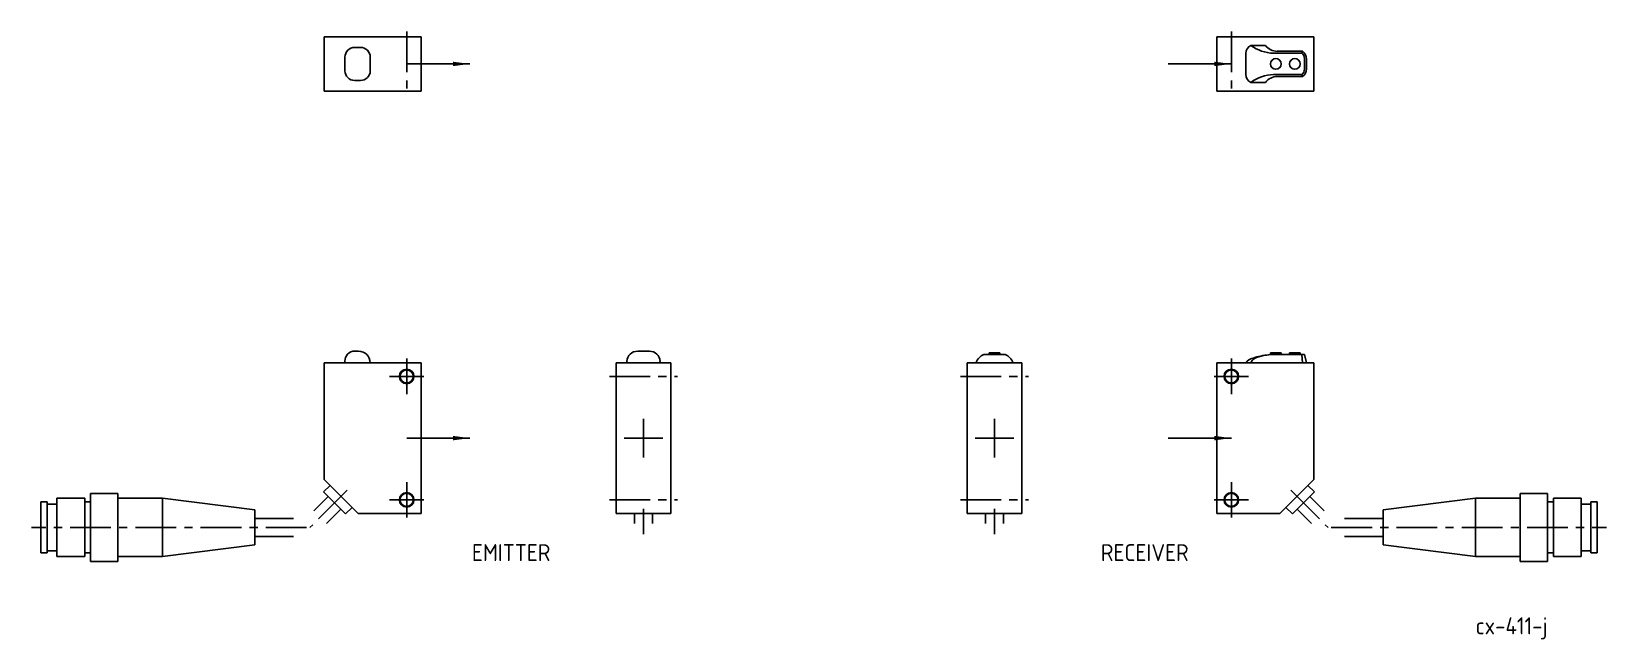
# Model space of a CAD drawing. Extents: x -301 to 23, y 469 to 594.
import ezdxf

# ---------------------------------------------------------------- set-up
doc = ezdxf.new("R2010")
doc.units = 0
doc.linetypes.add('CENTER', pattern=[13.421505, 8.388441, -1.677688, 1.677688, -1.677688])
doc.layers.get('0').update_dxf_attribs({"linetype": 'CONTINUOUS'})
doc.styles.get("Standard").update_dxf_attribs({"font": 'isocp.shx', "bigfont": 'extfont.shx'})

msp = doc.modelspace()

# ---------------------------------------------------------------- linework, layer by layer
at = {"color": 4, "linetype": 'CENTER'}
for p, q in [((-224.17, 593.73), (-224.17, 580.38)), ((-54.49, 593.73), (-54.49, 580.38)), ((-224.17, 526.43), (-224.17, 519.1)), ((-54.49, 526.43), (-54.49, 519.1)), ((-227.68, 522.76), (-220.67, 522.76)), ((-182.46, 522.76), (-168.43, 522.76)), ((-110.24, 522.76), (-96.21, 522.76)), ((-58, 522.76), (-50.99, 522.76)), ((-175.44, 514.06), (-175.44, 506.06)), ((-103.22, 514.06), (-103.22, 506.06)), ((-171.44, 510.06), (-179.44, 510.06)), ((-99.22, 510.06), (-107.22, 510.06)), ((-236.39, 499.35), (-244.09, 491.65)), ((-224.17, 501.03), (-224.17, 493.7)), ((-54.49, 501.03), (-54.49, 493.7)), ((-42.28, 499.35), (-34.58, 491.65)), ((-227.68, 497.36), (-220.67, 497.36)), ((-182.46, 497.36), (-168.43, 497.36)), ((-110.24, 497.36), (-96.21, 497.36)), ((-58, 497.36), (-50.99, 497.36)), ((-175.44, 490.33), (-175.44, 495.5)), ((-103.22, 490.33), (-103.22, 495.5)), ((-244.75, 491.68), (-301.36, 491.68)), ((-33.92, 491.68), (22.7, 491.68))]:
    msp.add_line(p, q, dxfattribs=at)
at = {"color": 7, "linetype": 'CONTINUOUS'}
for p, q in [((-241.17, 592.66), (-221.17, 592.66)), ((-241.17, 581.46), (-241.17, 592.66)), ((-233.67, 590.46), (-234.87, 590.46)), ((-221.17, 592.66), (-221.17, 581.46)), ((-57.49, 592.66), (-57.49, 581.46)), ((-37.49, 592.66), (-57.49, 592.66)), ((-50.46, 590.86), (-47.46, 590.86)), ((-37.49, 581.46), (-37.49, 592.66)), ((-236.87, 588.46), (-236.87, 585.66)), ((-231.67, 585.66), (-231.67, 588.46)), ((-51.54, 589.21), (-51.54, 584.91)), ((-39.98, 589.26), (-45.84, 589.26)), ((-39.84, 589.66), (-45.04, 589.66)), ((-39.44, 588.16), (-39.44, 585.96)), ((-39.04, 588.06), (-39.04, 586.06)), ((-234.87, 583.66), (-233.67, 583.66)), ((-39.99, 584.86), (-45.84, 584.86)), ((-39.84, 584.46), (-45.04, 584.46)), ((-221.17, 581.46), (-241.17, 581.46)), ((-57.49, 581.46), (-37.49, 581.46)), ((-50.46, 583.26), (-47.46, 583.26)), ((-221.17, 525.56), (-241.17, 525.56)), ((-241.17, 525.56), (-241.17, 501.56)), ((-236.87, 525.88), (-236.87, 525.56)), ((-234.07, 527.96), (-234.87, 527.96)), ((-234.17, 527.96), (-234.77, 527.96)), ((-221.17, 494.56), (-221.17, 525.56)), ((-181.04, 525.56), (-181.04, 494.56)), ((-169.84, 525.56), (-181.04, 525.56)), ((-178.84, 525.85), (-178.84, 525.56)), ((-176.64, 527.96), (-174.24, 527.96)), ((-176.54, 527.96), (-174.34, 527.96)), ((-172.05, 525.85), (-172.05, 525.56)), ((-169.84, 494.56), (-169.84, 525.56)), ((-108.82, 525.56), (-108.82, 494.56)), ((-97.62, 525.56), (-108.82, 525.56)), ((-105.42, 527.26), (-101.02, 527.26)), ((-102.12, 527.63), (-104.32, 527.63)), ((-104.32, 527.26), (-104.32, 527.63)), ((-102.12, 527.63), (-102.12, 527.26)), ((-97.62, 494.56), (-97.62, 525.56)), ((-57.49, 494.56), (-57.49, 525.56)), ((-57.49, 525.56), (-37.49, 525.56)), ((-46.45, 527.63), (-46.45, 527.23)), ((-46.45, 527.63), (-44.25, 527.63)), ((-45.12, 527.26), (-39.44, 527.26)), ((-44.25, 527.26), (-44.25, 527.63)), ((-40.35, 527.63), (-42.55, 527.63)), ((-42.55, 527.63), (-42.55, 527.26)), ((-40.35, 527.26), (-40.35, 527.63)), ((-39.99, 527.26), (-39.84, 525.56)), ((-39.44, 527.26), (-39.04, 525.56)), ((-37.49, 525.56), (-37.49, 501.56)), ((-239.94, 500.33), (-241.28, 498.98)), ((-234.17, 494.56), (-241.17, 501.56)), ((-44.49, 494.56), (-37.49, 501.56)), ((-38.73, 500.33), (-37.39, 498.98)), ((-299.42, 496.93), (-299.42, 486.43)), ((-298.12, 496.93), (-299.42, 496.93)), ((-298.12, 486.43), (-298.12, 496.93)), ((-298.12, 496.48), (-296.12, 496.48)), ((-296.12, 497.68), (-296.12, 485.68)), ((-296.12, 497.68), (-290.42, 497.68)), ((-290.42, 497.68), (-290.42, 485.68)), ((-290.42, 496.93), (-289.22, 496.93)), ((-289.22, 498.68), (-289.22, 484.68)), ((-283.62, 498.68), (-289.22, 498.68)), ((-283.62, 484.68), (-283.62, 498.68)), ((-274.42, 497.68), (-283.62, 497.68)), ((-255.42, 495.28), (-274.42, 497.68)), ((-274.42, 497.68), (-274.42, 485.68)), ((-240.32, 498.03), (-243.25, 495.1)), ((-241.28, 498.98), (-236.75, 494.46)), ((-37.39, 498.98), (-41.91, 494.46)), ((-38.34, 498.03), (-35.41, 495.1)), ((-23.24, 495.28), (-4.24, 497.68)), ((-4.24, 497.68), (4.96, 497.68)), ((-4.24, 497.68), (-4.24, 485.68)), ((4.96, 484.68), (4.96, 498.68)), ((4.96, 498.68), (10.56, 498.68)), ((10.56, 498.68), (10.56, 484.68)), ((11.76, 496.93), (10.56, 496.93)), ((17.46, 497.68), (11.76, 497.68)), ((11.76, 497.68), (11.76, 485.68)), ((17.46, 497.68), (17.46, 485.68)), ((19.46, 496.48), (17.46, 496.48)), ((19.46, 486.43), (19.46, 496.93)), ((19.46, 496.93), (20.76, 496.93)), ((20.76, 496.93), (20.76, 486.43)), ((-255.42, 495.28), (-255.42, 488.08)), ((-247.49, 493.53), (-255.42, 493.53)), ((-237.71, 495.41), (-240.64, 492.48)), ((-236.75, 494.46), (-235.41, 495.8)), ((-221.17, 494.56), (-234.17, 494.56)), ((-181.04, 494.56), (-169.84, 494.56)), ((-180.54, 494.56), (-170.34, 494.56)), ((-177.29, 494.56), (-177.29, 492.48)), ((-173.59, 492.48), (-173.59, 494.56)), ((-108.82, 494.56), (-97.62, 494.56)), ((-105.07, 494.56), (-105.07, 492.48)), ((-101.37, 492.48), (-101.37, 494.56)), ((-57.49, 494.56), (-44.49, 494.56)), ((-41.91, 494.46), (-43.26, 495.8)), ((-40.96, 495.41), (-38.03, 492.48)), ((-31.18, 493.53), (-23.24, 493.53)), ((-23.24, 495.28), (-23.24, 488.08)), ((-255.42, 489.83), (-247.49, 489.83)), ((-23.24, 489.83), (-31.18, 489.83)), ((-299.42, 486.43), (-298.12, 486.43)), ((-298.12, 486.88), (-296.12, 486.88)), ((-290.42, 486.43), (-289.22, 486.43)), ((-255.42, 488.08), (-274.42, 485.68)), ((-23.24, 488.08), (-4.24, 485.68)), ((11.76, 486.43), (10.56, 486.43)), ((19.46, 486.88), (17.46, 486.88)), ((20.76, 486.43), (19.46, 486.43)), ((-296.12, 485.68), (-290.42, 485.68)), ((-289.22, 484.68), (-283.62, 484.68)), ((-274.42, 485.68), (-283.62, 485.68)), ((-4.24, 485.68), (4.96, 485.68)), ((10.56, 484.68), (4.96, 484.68)), ((17.46, 485.68), (11.76, 485.68))]:
    msp.add_line(p, q, dxfattribs=at)
at = {"color": 4, "linetype": 'CONTINUOUS'}
for p, q in [((-224.17, 587.06), (-211.17, 587.06)), ((-54.49, 587.06), (-67.49, 587.06)), ((-211.17, 510.06), (-224.17, 510.06)), ((-67.49, 510.06), (-54.49, 510.06))]:
    msp.add_line(p, q, dxfattribs=at)
at = {"color": 7, "linetype": 'CONTINUOUS'}
for centre, radius in [((-45.34, 587.06), 1.1), ((-41.44, 587.06), 1.1), ((-224.17, 522.76), 1.35), ((-54.49, 522.76), 1.35), ((-224.17, 497.36), 1.35), ((-54.49, 497.36), 1.35)]:
    msp.add_circle(centre, radius, dxfattribs=at)
at = {"color": 2, "linetype": 'CONTINUOUS'}
for centre in [(-224.17, 522.76), (-54.49, 522.76), (-224.17, 497.36), (-54.49, 497.36)]:
    msp.add_circle(centre, 1.5, dxfattribs=at)
at = {"color": 7, "linetype": 'CONTINUOUS'}
for centre, radius, start, end in [((-234.87, 588.46), 2, 90, 180), ((-233.67, 588.46), 2, 0, 90), ((-49.73, 589.2), 1.81, 113.697, 179.6981), ((-45.59, 597.45), 8.2, 233.5435, 268.2222), ((-45.08, 592.62), 2.97, 216.5451, 270.7717), ((-40.98, 588.08), 1.54, 3.02, 50.1101), ((-134.92, 623.11), 100.79, 340.3728, 340.6141), ((-41.06, 588.05), 2.01, 0.111, 52.8281), ((-234.87, 585.66), 2, 180, 270), ((-233.67, 585.66), 2, 270, 0), ((-49.73, 584.92), 1.81, 180.3019, 246.303), ((-45.59, 576.67), 8.2, 91.7778, 126.4565), ((-45.08, 581.49), 2.97, 89.2283, 143.4549), ((-40.98, 586.04), 1.54, 309.8899, 356.98), ((-49.16, 581.11), 9.91, 19.734, 22.2122), ((-41.06, 586.06), 2.01, 307.1719, 359.889), ((-234.87, 525.96), 2, 90, 182.4919), ((-234.07, 525.56), 2.4, 360, 90), ((-176.64, 525.76), 2.2, 90, 177.7055), ((-174.24, 525.76), 2.2, 2.2945, 90), ((-104.41, 524.71), 2.75, 111.6028, 161.8433), ((-102.04, 524.71), 2.75, 18.1567, 68.3972), ((-49.18, 523.51), 3.14, 105.9518, 139.0361), ((-49.05, 525.14), 1.47, 118.5306, 163.4138), ((-45.53, 513.21), 14.05, 95.1456, 108.6919), ((-46.76, 520.45), 6.69, 99.2472, 116.568), ((-45.62, 515.28), 11.98, 91.2857, 100.6371), ((-45.37, 509.67), 17.6, 89.1937, 94.6361)]:
    msp.add_arc(centre, radius, start, end, dxfattribs=at)
at = {"color": 4, "linetype": 'CONTINUOUS'}
for points in [[(-214.67, 587.52), (-214.67, 586.6), (-211.17, 587.06)], [(-57.99, 587.52), (-57.99, 586.6), (-54.49, 587.06)], [(-214.67, 510.52), (-214.67, 509.6), (-211.17, 510.06)], [(-57.99, 510.52), (-57.99, 509.6), (-54.49, 510.06)]]:
    msp.add_solid(points, dxfattribs=at)

# ---------------------------------------------------------------- texts
at = {"color": 2}
for s, p in [('EMITTER', (-210.74, 484.75)), ('RECEIVER', (-81.34, 484.75)), ('cx-411-j', (-4.24, 469.68))]:
    msp.add_text(s, height=3.5, dxfattribs=at).set_placement(p)

doc.saveas('drawing.dxf')
